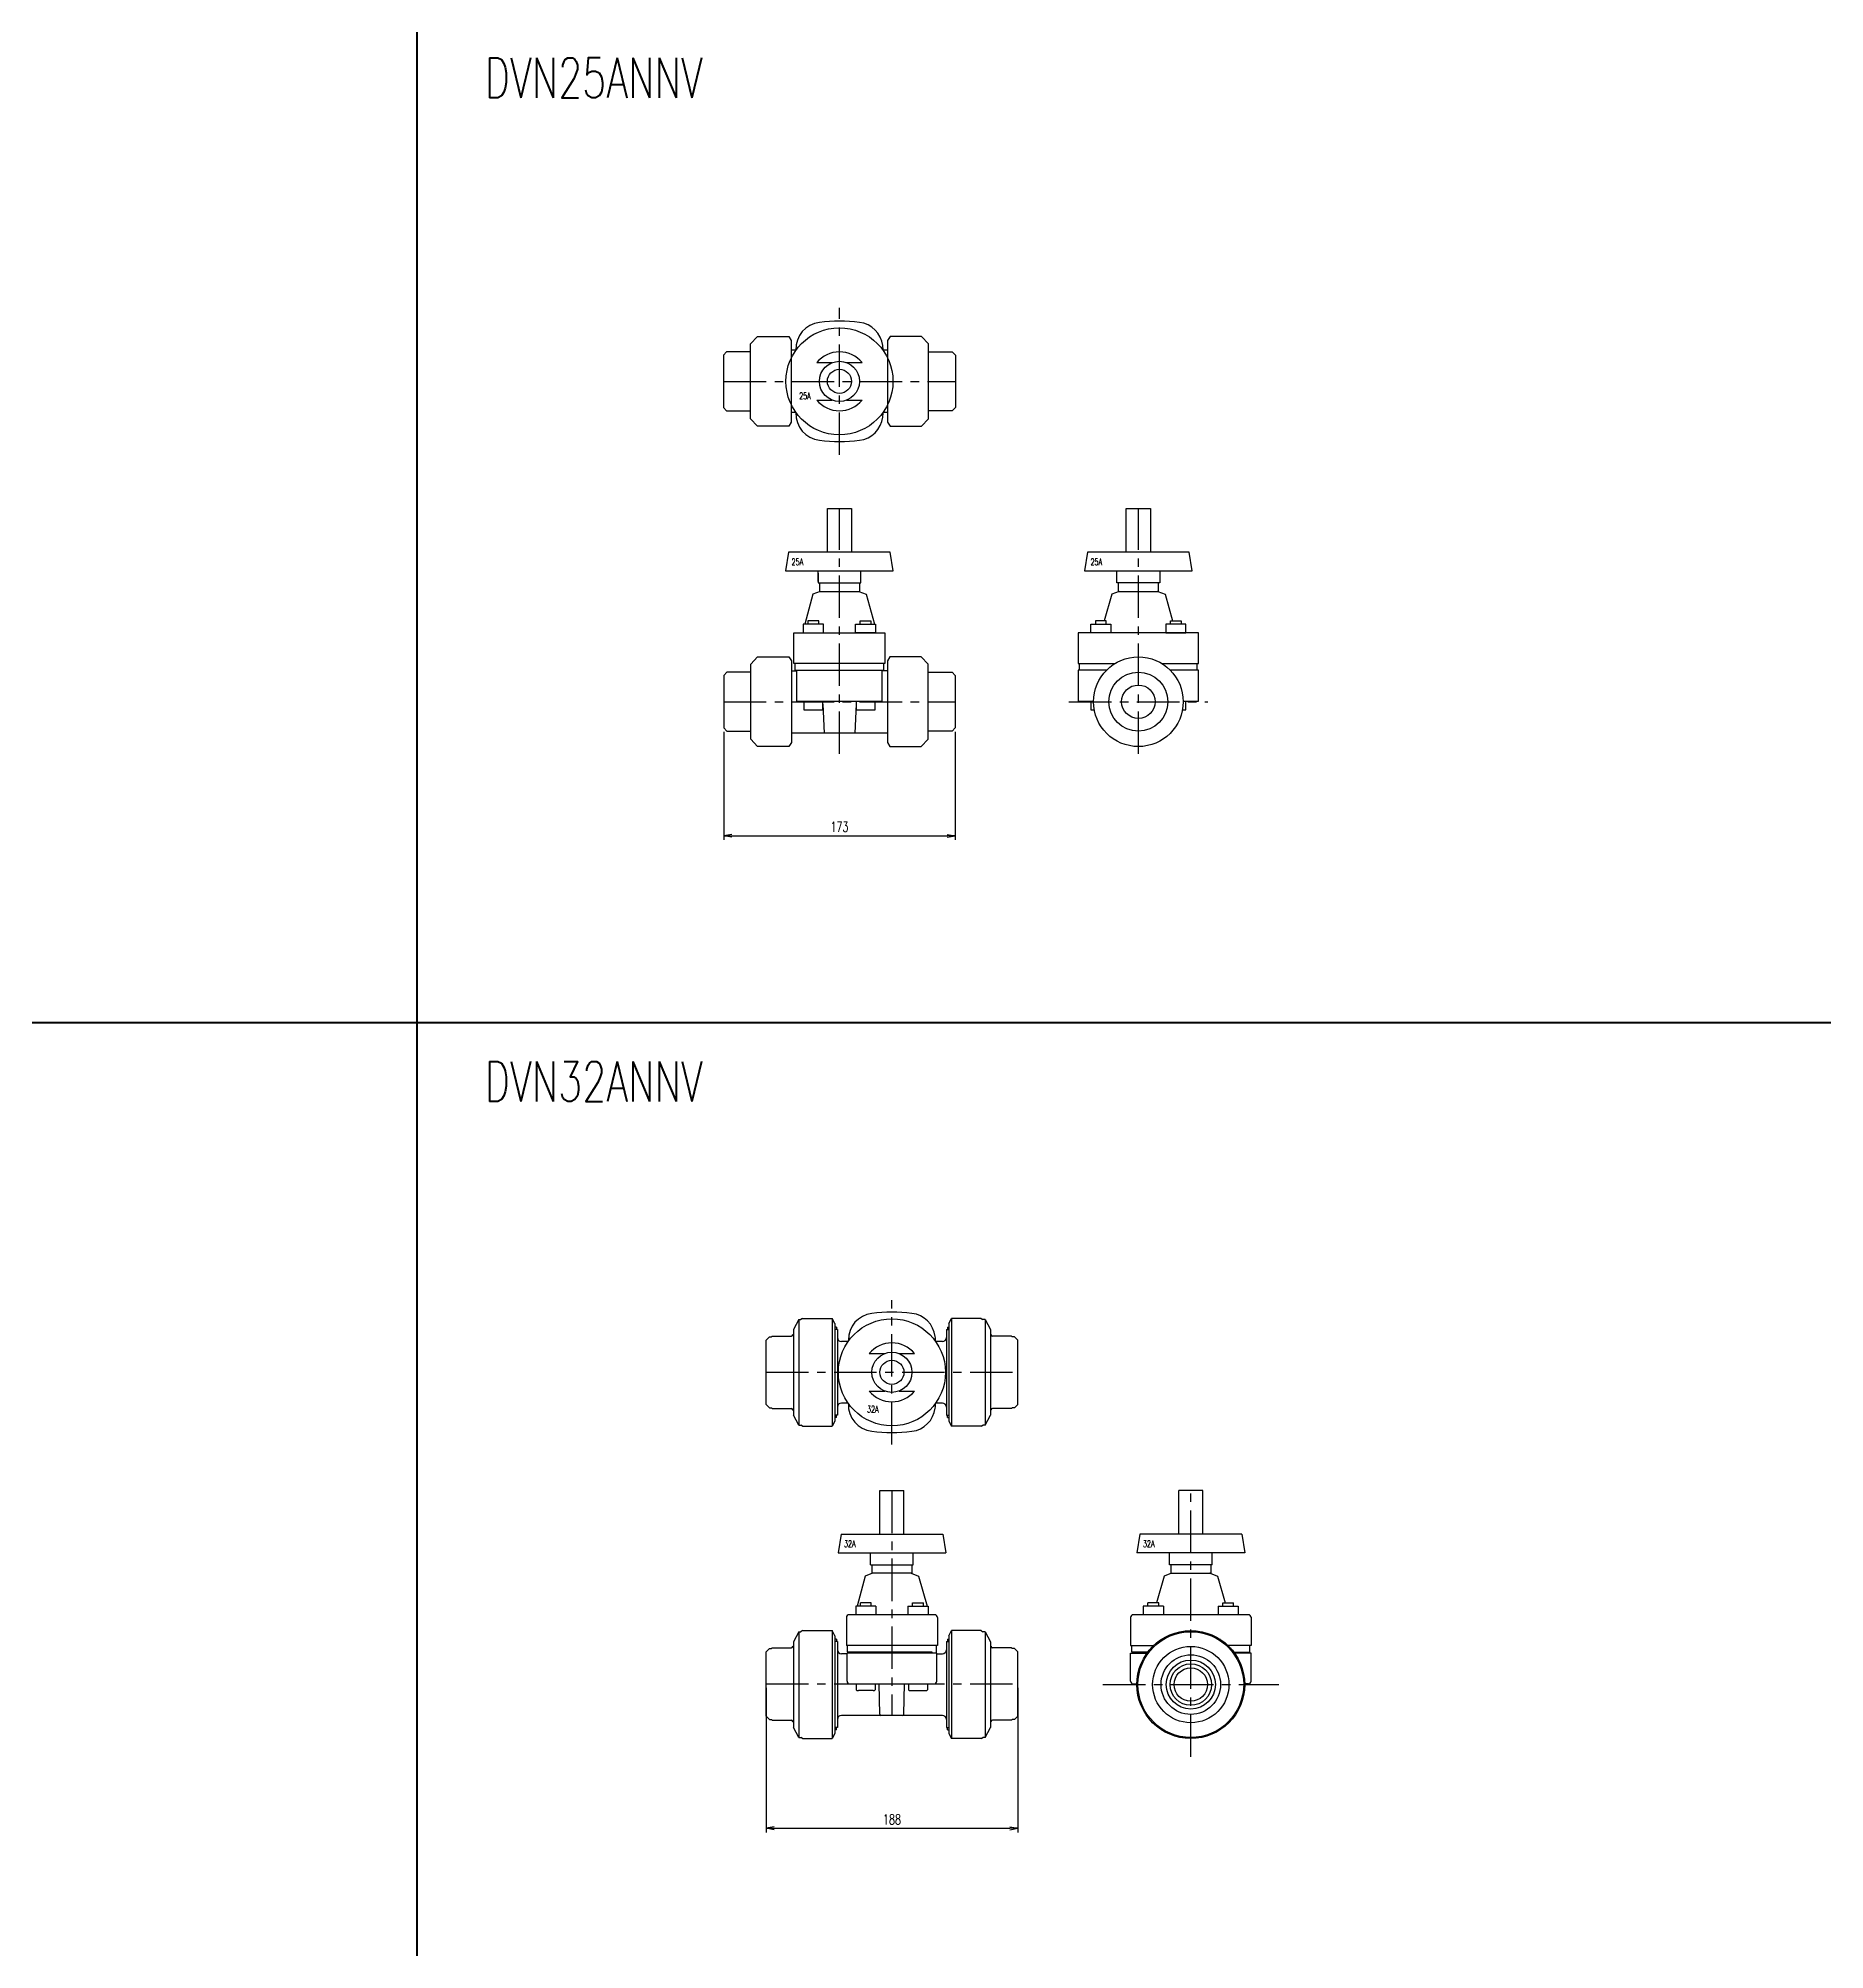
# Model space of a CAD drawing. Header units: millimetres. Extents: x 1711 to 90196, y -23291 to 8516.
# Drawn here: x 30897 to 32231, y -14387 to -12958 of the extents above; entities that cross this region are included whole.
import ezdxf

# ---------------------------------------------------------------- set-up
doc = ezdxf.new("R2010")
doc.units = ezdxf.units.MM
doc.header["$PDMODE"] = 35
doc.linetypes.add('CENTER', pattern=[50.8, 31.75, -6.35, 6.35, -6.35])
for name, color, linetype in [('CEN', 2, 'CENTER'), ('寸法', 2, 'Continuous'), ('配管-CVP', 4, 'Continuous')]:
    doc.layers.add(name, color=color, linetype=linetype)
doc.layers.add('line', color=153, linetype='Continuous', lineweight=50)
doc.styles.add('kpk', font='romans.shx', dxfattribs={"width": 0.7, "bigfont": 'extfont2.shx'})
doc.styles.get("Standard").update_dxf_attribs({"font": 'romans.shx', "bigfont": 'extfont.shx'})
doc.dimstyles.new('KPK-3', dxfattribs={"dimscale": 3, "dimtxt": 2.5, "dimasz": 2, "dimexe": 1, "dimexo": 1, "dimgap": 1, "dimtad": 3, "dimdec": 1, "dimdsep": 46, "dimtxsty": 'kpk', "dimblk": 'OPEN', "dimcen": 2.5, "dimclrd": 2, "dimclre": 2, "dimclrt": 4, "dimadec": 1, "dimazin": 2, "dimtfac": 1, "dimtdec": 1, "dimtmove": 0, "dimatfit": 2, "dimldrblk": 'OPEN', "dimfxl": 0, "dimlwd": -1, "dimlwe": -1, "dimarcsym": 0})

# ---------------------------------------------------------------- blocks, each defined once
blk = doc.blocks.new('_Open')
at = {"color": 0, "linetype": 'ByBlock', "lineweight": -2}
for p, q in [((-1, 0.17), (0, 0)), ((-1, -0.17), (0, 0)), ((0, 0), (-1, 0))]:
    blk.add_line(p, q, dxfattribs=at)
blk = doc.blocks.new('*D3072')
at = {"layer": 'Defpoints', "color": 0, "transparency": 16777216}
for p in [(31408.8, -13473.5), (31581.8, -13473.5), (31581.8, -13554.1)]:
    blk.add_point(p, dxfattribs=at)
at = {"layer": '寸法', "color": 2, "transparency": 16777216}
for p, q in [((31408.8, -13476.5), (31408.8, -13557.1)), ((31581.8, -13476.5), (31581.8, -13557.1)), ((31414.8, -13554.1), (31575.8, -13554.1))]:
    blk.add_line(p, q, dxfattribs=at)
at = {"layer": '寸法', "color": 2, "transparency": 16777216, "xscale": 6, "yscale": 6, "zscale": 6, "rotation": 180}
blk.add_blockref('_Open', (31408.8, -13554.1), dxfattribs=at)
at = {"layer": '寸法', "color": 2, "transparency": 16777216, "xscale": 6, "yscale": 6, "zscale": 6}
blk.add_blockref('_Open', (31581.8, -13554.1), dxfattribs=at)
at = {"layer": '寸法', "color": 4, "transparency": 16777216, "insert": (31495.3, -13547.4), "char_height": 7.5, "attachment_point": 5, "style": 'kpk', "bg_fill": 3, "box_fill_scale": 1.1, "bg_fill_color": 256, "bg_fill_true_color": 13158600, "bg_fill_transparency": 0}
blk.add_mtext('173', dxfattribs=at)
blk = doc.blocks.new('A$C6bc3108f')
at = {"layer": 'line'}
for p, q in [((2446.7, -160), (2446.7, -9920)), ((0, -2120), (4833.4, -2120))]:
    blk.add_line(p, q, dxfattribs=at)
at = {"layer": 'line', "char_height": 30, "attachment_point": 4}
for s, insert in [('{\\W0.7;DVN25ANNV}', (2497.4, -1414.1)), ('{\\W0.7;DVN32ANNV}', (2497.4, -2164.1))]:
    blk.add_mtext(s, dxfattribs=dict(at, insert=insert))
blk = doc.blocks.new('*D3213')
at = {"layer": 'Defpoints', "color": 0, "linetype": 'ByBlock', "transparency": 16777216}
for p in [(31440.5, -14187.9), (31628.5, -14187.9), (31628.5, -14295.8)]:
    blk.add_point(p, dxfattribs=at)
at = {"layer": '寸法', "color": 2, "transparency": 16777216}
for p, q in [((31440.5, -14190.9), (31440.5, -14298.8)), ((31628.5, -14190.9), (31628.5, -14298.8)), ((31446.5, -14295.8), (31622.5, -14295.8))]:
    blk.add_line(p, q, dxfattribs=at)
at = {"layer": '寸法', "color": 2, "linetype": 'ByBlock', "transparency": 16777216, "xscale": 6, "yscale": 6, "zscale": 6, "rotation": 180}
blk.add_blockref('_Open', (31440.5, -14295.8), dxfattribs=at)
at = {"layer": '寸法', "color": 2, "linetype": 'ByBlock', "transparency": 16777216, "xscale": 6, "yscale": 6, "zscale": 6}
blk.add_blockref('_Open', (31628.5, -14295.8), dxfattribs=at)
at = {"layer": '寸法', "color": 4, "linetype": 'ByBlock', "transparency": 16777216, "insert": (31534.5, -14289.1), "char_height": 7.5, "attachment_point": 5, "style": 'kpk', "bg_fill": 3, "box_fill_scale": 1.1, "bg_fill_color": 256, "bg_fill_true_color": 13158600, "bg_fill_transparency": 0}
blk.add_mtext('188', dxfattribs=at)

msp = doc.modelspace()

# ---------------------------------------------------------------- linework, layer by layer
at = {"layer": 'CEN'}
for p, q in [((31495.3046, -13269.5587), (31495.3046, -13159.5787)), ((31408.8046, -13214.5687), (31581.8046, -13214.5687)), ((31495.3046, -13492.9866), (31495.3046, -13309.6866)), ((31718.6306, -13492.9866), (31718.6306, -13309.6866)), ((31408.8046, -13453.9866), (31581.8046, -13453.9866)), ((31666.7306, -13453.9866), (31770.5306, -13453.9866)), ((31534.4765, -14009.0953), (31534.4765, -13901.0377)), ((31440.4765, -13955.0665), (31628.4765, -13955.0665)), ((31534.4765, -14043.3923), (31534.4765, -14211.3923)), ((31757.8026, -14242.4211), (31757.8026, -14043.3923)), ((31440.4765, -14187.8923), (31628.4765, -14187.8923)), ((31692.1426, -14188.3923), (31823.4626, -14188.3923))]:
    msp.add_line(p, q, dxfattribs=at)
at = {"layer": '配管-CVP', "color": 0, "linetype": 'ByBlock'}
for p, q in [((31462.7556, -13191.3187), (31459.3046, -13191.3187)), ((31531.3046, -13191.3187), (31528.0915, -13191.3187)), ((31478.334, -13200.5687), (31489.9194, -13200.5687)), ((31500.6898, -13200.5687), (31512.2752, -13200.5687)), ((31462.7556, -13237.8187), (31459.3046, -13237.8187)), ((31478.334, -13228.5687), (31489.9194, -13228.5687)), ((31500.6898, -13228.5687), (31512.2752, -13228.5687)), ((31531.3046, -13237.8187), (31528.0555, -13237.8187)), ((31479.3046, -13364.1866), (31479.3046, -13356.1866)), ((31510.3046, -13365.1866), (31510.3046, -13371.4866)), ((31481.0159, -13371.4866), (31510.3046, -13371.4866)), ((31674.6306, -13430.4866), (31674.6306, -13425.4866)), ((31762.6306, -13430.4866), (31762.6306, -13425.4866)), ((31459.4786, -13430.9866), (31463.3046, -13430.9866)), ((31531.1306, -13430.9866), (31527.3046, -13430.9866)), ((31482.9046, -13455.8866), (31483.8046, -13477.4866)), ((31507.7046, -13455.8866), (31506.8046, -13477.4866)), ((31531.1306, -13477.4866), (31459.4786, -13477.4866)), ((31464.8636, -13915.5665), (31460.8638, -13923.0665)), ((31460.8638, -13923.0665), (31460.8638, -13987.0665)), ((31464.8636, -13915.5665), (31464.8636, -13994.5665)), ((31464.8636, -13915.5665), (31466.4896, -13915.5665)), ((31467.6859, -13914.7665), (31466.4896, -13915.5665)), ((31467.6859, -13914.7665), (31489.8636, -13914.7665)), ((31489.8636, -13914.7665), (31489.8636, -13995.3665)), ((31491.8636, -13918.5665), (31489.8636, -13914.7665)), ((31491.8636, -13918.5665), (31491.8636, -13991.5665)), ((31493.0265, -13921.2165), (31491.8636, -13921.2165)), ((31493.7765, -13922.9665), (31491.8636, -13922.9665)), ((31493.0265, -13921.2165), (31493.0265, -13922.9665)), ((31493.7765, -13922.9665), (31493.7765, -13987.1665)), ((31575.1765, -13922.9665), (31577.0895, -13922.9665)), ((31575.1765, -13922.9665), (31575.1765, -13987.1665)), ((31575.9265, -13921.2165), (31577.0895, -13921.2165)), ((31575.9265, -13921.2165), (31575.9265, -13922.9665)), ((31577.0895, -13918.5665), (31579.0895, -13914.7665)), ((31577.0895, -13918.5665), (31577.0895, -13991.5665)), ((31601.2672, -13914.7665), (31579.0895, -13914.7665)), ((31579.0895, -13914.7665), (31579.0895, -13995.3665)), ((31601.2672, -13914.7665), (31602.4635, -13915.5665)), ((31604.0895, -13915.5665), (31602.4635, -13915.5665)), ((31604.0895, -13915.5665), (31604.0895, -13994.5665)), ((31604.0895, -13915.5665), (31608.0893, -13923.0665)), ((31608.0893, -13923.0665), (31608.0893, -13987.0665)), ((31440.4765, -13931.0665), (31442.9765, -13928.5665)), ((31440.4765, -13979.0665), (31440.4765, -13931.0665)), ((31442.9765, -13928.5665), (31444.5265, -13928.5665)), ((31444.5265, -13928.5665), (31445.0265, -13928.0665)), ((31445.0265, -13928.0665), (31459.3766, -13928.0665)), ((31460.3766, -13926.7665), (31460.8638, -13926.7665)), ((31460.3766, -13926.7665), (31460.3766, -13927.0665)), ((31501.7504, -13932.0665), (31496.7765, -13932.0665)), ((31572.1765, -13932.0665), (31567.2027, -13932.0665)), ((31608.5765, -13926.7665), (31608.0893, -13926.7665)), ((31608.5765, -13926.7665), (31608.5765, -13927.0665)), ((31623.9265, -13928.0665), (31609.5765, -13928.0665)), ((31624.4265, -13928.5665), (31623.9265, -13928.0665)), ((31625.9765, -13928.5665), (31624.4265, -13928.5665)), ((31628.4765, -13931.0665), (31625.9765, -13928.5665)), ((31628.4765, -13979.0665), (31628.4765, -13931.0665)), ((31517.506, -13941.0665), (31529.0914, -13941.0665)), ((31539.8617, -13941.0665), (31551.4471, -13941.0665)), ((31517.506, -13969.0665), (31529.0914, -13969.0665)), ((31539.8617, -13969.0665), (31551.4471, -13969.0665)), ((31440.4765, -13979.0665), (31442.9765, -13981.5665)), ((31442.9765, -13981.5665), (31444.5265, -13981.5665)), ((31444.5265, -13981.5665), (31445.0265, -13982.0665)), ((31445.0265, -13982.0665), (31459.3766, -13982.0665)), ((31460.3766, -13983.3665), (31460.3766, -13983.0665)), ((31460.3766, -13983.3665), (31460.8638, -13983.3665)), ((31501.7504, -13978.0665), (31496.7765, -13978.0665)), ((31572.1765, -13978.0665), (31567.2027, -13978.0665)), ((31608.5765, -13983.3665), (31608.0893, -13983.3665)), ((31608.5765, -13983.3665), (31608.5765, -13983.0665)), ((31623.9265, -13982.0665), (31609.5765, -13982.0665)), ((31624.4265, -13981.5665), (31623.9265, -13982.0665)), ((31625.9765, -13981.5665), (31624.4265, -13981.5665)), ((31628.4765, -13979.0665), (31625.9765, -13981.5665)), ((31464.8636, -13994.5665), (31460.8638, -13987.0665)), ((31464.8636, -13994.5665), (31466.4896, -13994.5665)), ((31467.6859, -13995.3665), (31466.4896, -13994.5665)), ((31467.6859, -13995.3665), (31489.8636, -13995.3665)), ((31491.8636, -13991.5665), (31489.8636, -13995.3665)), ((31493.7765, -13987.1665), (31491.8636, -13987.1665)), ((31493.0265, -13988.9165), (31491.8636, -13988.9165)), ((31493.0265, -13988.9165), (31493.0265, -13987.1665)), ((31575.1765, -13987.1665), (31577.0895, -13987.1665)), ((31575.9265, -13988.9165), (31575.9265, -13987.1665)), ((31575.9265, -13988.9165), (31577.0895, -13988.9165)), ((31577.0895, -13991.5665), (31579.0895, -13995.3665)), ((31601.2672, -13995.3665), (31579.0895, -13995.3665)), ((31601.2672, -13995.3665), (31602.4635, -13994.5665)), ((31604.0895, -13994.5665), (31602.4635, -13994.5665)), ((31604.0895, -13994.5665), (31608.0893, -13987.0665)), ((31525.4765, -14043.3923), (31543.4765, -14043.3923)), ((31525.4765, -14076.0565), (31525.4765, -14043.3923)), ((31543.4765, -14076.0565), (31543.4765, -14043.3923)), ((31766.8026, -14043.3923), (31748.8026, -14043.3923)), ((31748.8026, -14076.0565), (31748.8026, -14043.3923)), ((31766.8026, -14076.0565), (31766.8026, -14043.3923)), ((31496.4765, -14075.8923), (31494.2365, -14089.8923)), ((31496.4765, -14075.8923), (31572.4765, -14075.8923)), ((31572.4765, -14075.8923), (31574.7165, -14089.8923)), ((31719.8026, -14075.8923), (31717.5626, -14089.8923)), ((31795.8026, -14075.8923), (31719.8026, -14075.8923)), ((31795.8026, -14075.8923), (31798.0426, -14089.8923)), ((31494.2365, -14089.8923), (31574.7165, -14089.8923)), ((31518.4765, -14098.8923), (31518.4765, -14089.8923)), ((31550.4765, -14098.8923), (31550.4765, -14089.8923)), ((31798.0426, -14089.8923), (31717.5626, -14089.8923)), ((31741.8026, -14098.8923), (31741.8026, -14089.8923)), ((31773.8026, -14098.8923), (31773.8026, -14089.8923)), ((31514.541, -14107.3167), (31508.6594, -14129.6923)), ((31520.0128, -14105.2078), (31514.541, -14107.3167)), ((31518.4765, -14098.8923), (31550.4765, -14098.8923)), ((31519.4765, -14098.8923), (31519.4765, -14105.1923)), ((31549.4765, -14105.1923), (31519.4765, -14105.1923)), ((31548.9002, -14105.1923), (31554.4121, -14107.3167)), ((31549.4765, -14098.8923), (31549.4765, -14105.1923)), ((31554.4121, -14107.3167), (31560.7258, -14129.6923)), ((31737.867, -14107.3167), (31732.2015, -14127.2923)), ((31743.3388, -14105.2078), (31737.867, -14107.3167)), ((31773.8026, -14098.8923), (31741.8026, -14098.8923)), ((31742.8026, -14098.8923), (31742.8026, -14105.1923)), ((31742.8026, -14105.1923), (31772.8026, -14105.1923)), ((31772.2663, -14105.2078), (31777.7381, -14107.3167)), ((31772.8026, -14098.8923), (31772.8026, -14105.1923)), ((31777.7381, -14107.3167), (31783.4036, -14127.2923)), ((31500.4765, -14138.1923), (31500.4765, -14159.1923)), ((31566.4765, -14136.1923), (31502.4765, -14136.1923)), ((31522.4766, -14129.6923), (31507.4765, -14129.6923)), ((31507.4765, -14129.6923), (31507.4765, -14136.1923)), ((31510.9765, -14129.6923), (31510.9765, -14127.2923)), ((31518.9765, -14127.2923), (31510.9765, -14127.2923)), ((31518.9765, -14129.6923), (31518.9765, -14127.2923)), ((31522.4766, -14129.6923), (31522.4765, -14136.1923)), ((31546.4765, -14129.6923), (31561.4766, -14129.6923)), ((31546.4765, -14129.6923), (31546.4765, -14136.1923)), ((31549.9765, -14127.2923), (31557.9765, -14127.2923)), ((31549.9765, -14129.6923), (31549.9765, -14127.2923)), ((31557.9765, -14129.6923), (31557.9765, -14127.2923)), ((31561.4766, -14129.6923), (31561.4765, -14136.1923)), ((31568.4765, -14138.1923), (31568.4765, -14159.1923)), ((31712.8026, -14138.0808), (31712.8026, -14159.1923)), ((31800.8026, -14136.1923), (31714.8026, -14136.1923)), ((31722.3026, -14129.6923), (31722.3026, -14136.1923)), ((31737.3026, -14129.6923), (31722.3026, -14129.6923)), ((31725.8026, -14129.6923), (31725.8026, -14127.2923)), ((31733.8026, -14127.2923), (31725.8026, -14127.2923)), ((31733.8026, -14129.6923), (31733.8026, -14127.2923)), ((31737.3026, -14129.6923), (31737.3026, -14136.1923)), ((31778.3026, -14129.6923), (31793.3026, -14129.6923)), ((31778.3026, -14129.6923), (31778.3026, -14136.1923)), ((31781.8026, -14127.2923), (31789.8026, -14127.2923)), ((31781.8026, -14129.6923), (31781.8026, -14127.2923)), ((31789.8026, -14129.6923), (31789.8026, -14127.2923)), ((31793.3026, -14129.6923), (31793.3026, -14136.1923)), ((31802.8026, -14138.0808), (31802.8026, -14159.1923)), ((31464.8636, -14148.8923), (31460.8638, -14156.3923)), ((31464.8636, -14148.8923), (31464.8636, -14227.8923)), ((31464.8636, -14148.8923), (31466.4896, -14148.8923)), ((31467.6859, -14148.0923), (31466.4896, -14148.8923)), ((31467.6859, -14148.0923), (31489.8636, -14148.0923)), ((31489.8636, -14148.0923), (31489.8636, -14228.6923)), ((31491.8636, -14151.8923), (31489.8636, -14148.0923)), ((31491.8636, -14151.8923), (31491.8636, -14224.8923)), ((31493.0265, -14154.5423), (31491.8636, -14154.5423)), ((31493.0265, -14154.5423), (31493.0265, -14156.2923)), ((31575.9265, -14154.5423), (31577.0895, -14154.5423)), ((31575.9265, -14154.5423), (31575.9265, -14156.2923)), ((31577.0895, -14151.8923), (31579.0895, -14148.0923)), ((31577.0895, -14151.8923), (31577.0895, -14224.8923)), ((31579.0895, -14148.0923), (31579.0895, -14228.6923)), ((31601.2672, -14148.0923), (31579.0895, -14148.0923)), ((31601.2672, -14148.0923), (31602.4635, -14148.8923)), ((31604.0895, -14148.8923), (31602.4635, -14148.8923)), ((31604.0895, -14148.8923), (31604.0895, -14227.8923)), ((31604.0895, -14148.8923), (31608.0893, -14156.3923)), ((31735.9286, -14154.5453), (31736.7875, -14154.9466)), ((31739.4272, -14152.5254), (31739.3453, -14153.4699)), ((31748.8241, -14149.1052), (31749.494, -14149.7761)), ((31752.8026, -14148.4037), (31752.4026, -14149.2632)), ((31762.8025, -14148.4037), (31763.2026, -14149.2632)), ((31766.781, -14149.1052), (31766.1112, -14149.7761)), ((31776.1779, -14152.5254), (31776.2599, -14153.4699)), ((31779.6765, -14154.5453), (31778.8176, -14154.9466)), ((31440.4765, -14163.8923), (31442.9765, -14161.3923)), ((31440.4765, -14211.8923), (31440.4765, -14163.8923)), ((31442.9765, -14161.3923), (31444.5265, -14161.3923)), ((31444.5265, -14161.3923), (31445.0265, -14160.8923)), ((31445.0265, -14160.8923), (31459.3766, -14160.8923)), ((31460.3766, -14159.5923), (31460.8638, -14159.5923)), ((31460.3766, -14159.5923), (31460.3766, -14159.8923)), ((31460.8638, -14156.3923), (31460.8638, -14220.3923)), ((31493.7765, -14156.2923), (31491.8636, -14156.2923)), ((31493.7765, -14156.2923), (31493.7765, -14220.4923)), ((31500.9765, -14165.3923), (31496.7765, -14165.3923)), ((31568.4765, -14159.1923), (31500.4765, -14159.1923)), ((31567.9765, -14164.8923), (31500.9765, -14164.8923)), ((31500.9765, -14185.8923), (31500.9765, -14164.8923)), ((31501.2265, -14164.1923), (31501.2265, -14159.1923)), ((31564.4765, -14164.1923), (31501.2265, -14164.1923)), ((31504.4765, -14164.8923), (31504.4765, -14164.1923)), ((31564.4765, -14164.8923), (31564.4765, -14164.1923)), ((31567.7265, -14164.1923), (31567.7265, -14159.1923)), ((31567.9765, -14185.8923), (31567.9765, -14164.8923)), ((31567.9765, -14165.3923), (31572.1765, -14165.3923)), ((31575.1765, -14156.2923), (31575.1765, -14220.4923)), ((31575.1765, -14156.2923), (31577.0895, -14156.2923)), ((31608.0893, -14156.3923), (31608.0893, -14220.3923)), ((31608.5765, -14159.5923), (31608.0893, -14159.5923)), ((31608.5765, -14159.5923), (31608.5765, -14159.8923)), ((31623.9265, -14160.8923), (31609.5765, -14160.8923)), ((31624.4265, -14161.3923), (31623.9265, -14160.8923)), ((31625.9765, -14161.3923), (31624.4265, -14161.3923)), ((31628.4765, -14163.8923), (31625.9765, -14161.3923)), ((31628.4765, -14211.8923), (31628.4765, -14163.8923)), ((31712.8026, -14159.1923), (31730.0276, -14159.1923)), ((31712.8026, -14185.8923), (31712.8026, -14164.8923)), ((31712.8026, -14164.8923), (31725.0636, -14164.8923)), ((31713.8026, -14164.1923), (31713.8026, -14159.1923)), ((31725.5776, -14164.1923), (31713.8026, -14164.1923)), ((31715.0824, -14164.8923), (31715.0824, -14164.1923)), ((31725.6714, -14164.0679), (31726.6157, -14164.1512)), ((31728.2682, -14160.9732), (31728.5142, -14161.8887)), ((31802.8026, -14159.1923), (31785.5775, -14159.1923)), ((31787.337, -14160.9732), (31787.0909, -14161.8887)), ((31789.9337, -14164.0679), (31788.9894, -14164.1512)), ((31790.0275, -14164.1923), (31801.8026, -14164.1923)), ((31802.8026, -14164.8923), (31790.5415, -14164.8923)), ((31800.5227, -14164.8923), (31800.5227, -14164.1923)), ((31801.8026, -14164.1923), (31801.8026, -14159.1923)), ((31802.8026, -14185.8923), (31802.8026, -14164.8923)), ((31719.2897, -14176.5244), (31720.2056, -14176.2797)), ((31720.6714, -14172.7282), (31721.2157, -14173.5043)), ((31794.9337, -14172.7282), (31794.3894, -14173.5043)), ((31796.3154, -14176.5244), (31795.3995, -14176.2797)), ((31502.9765, -14187.8923), (31565.9765, -14187.8923)), ((31507.8765, -14187.8923), (31507.8765, -14192.3323)), ((31520.5265, -14192.8323), (31509.4265, -14192.8323)), ((31522.0765, -14187.8923), (31522.0765, -14192.3323)), ((31525.4267, -14210.4449), (31525.0441, -14187.8923)), ((31543.5264, -14210.4449), (31543.909, -14187.8923)), ((31546.8765, -14187.8923), (31546.8765, -14192.3323)), ((31548.4265, -14192.8323), (31559.5265, -14192.8323)), ((31561.0765, -14187.8923), (31561.0765, -14192.3323)), ((31714.8026, -14187.8923), (31717.5057, -14187.8923)), ((31717.5533, -14186.3724), (31718.3302, -14186.9156)), ((31717.5533, -14190.4123), (31718.3302, -14189.8691)), ((31798.0519, -14186.3724), (31797.2749, -14186.9156)), ((31798.0519, -14190.4123), (31797.2749, -14189.8691)), ((31800.8026, -14187.8923), (31798.0995, -14187.8923)), ((31440.4765, -14211.8923), (31442.9765, -14214.3923)), ((31572.1765, -14211.3923), (31496.7765, -14211.3923)), ((31628.4765, -14211.8923), (31625.9765, -14214.3923)), ((31719.2897, -14200.2603), (31720.2056, -14200.505)), ((31720.6714, -14204.0565), (31721.2157, -14203.2804)), ((31794.9337, -14204.0565), (31794.3894, -14203.2804)), ((31796.3154, -14200.2603), (31795.3995, -14200.505)), ((31442.9765, -14214.3923), (31444.5265, -14214.3923)), ((31444.5265, -14214.3923), (31445.0265, -14214.8923)), ((31445.0265, -14214.8923), (31459.3766, -14214.8923)), ((31460.3766, -14216.1923), (31460.3766, -14215.8923)), ((31460.3766, -14216.1923), (31460.8638, -14216.1923)), ((31464.8636, -14227.8923), (31460.8638, -14220.3923)), ((31491.8636, -14224.8923), (31489.8636, -14228.6923)), ((31493.7765, -14220.4923), (31491.8636, -14220.4923)), ((31493.0265, -14222.2423), (31491.8636, -14222.2423)), ((31493.0265, -14222.2423), (31493.0265, -14220.4923)), ((31575.1765, -14220.4923), (31577.0895, -14220.4923)), ((31575.9265, -14222.2423), (31575.9265, -14220.4923)), ((31575.9265, -14222.2423), (31577.0895, -14222.2423)), ((31577.0895, -14224.8923), (31579.0895, -14228.6923)), ((31604.0895, -14227.8923), (31608.0893, -14220.3923)), ((31608.5765, -14216.1923), (31608.0893, -14216.1923)), ((31608.5765, -14216.1923), (31608.5765, -14215.8923)), ((31623.9265, -14214.8923), (31609.5765, -14214.8923)), ((31624.4265, -14214.3923), (31623.9265, -14214.8923)), ((31625.9765, -14214.3923), (31624.4265, -14214.3923)), ((31725.6714, -14212.7168), (31726.6157, -14212.6334)), ((31728.2682, -14215.8115), (31728.5142, -14214.8959)), ((31735.9286, -14222.2393), (31736.7875, -14221.8381)), ((31739.4272, -14224.2593), (31739.3453, -14223.3148)), ((31776.1779, -14224.2593), (31776.2599, -14223.3148)), ((31779.6765, -14222.2393), (31778.8176, -14221.8381)), ((31787.337, -14215.8115), (31787.0909, -14214.8959)), ((31789.9337, -14212.7168), (31788.9894, -14212.6334)), ((31464.8636, -14227.8923), (31466.4896, -14227.8923)), ((31467.6859, -14228.6923), (31466.4896, -14227.8923)), ((31467.6859, -14228.6923), (31489.8636, -14228.6923)), ((31601.2672, -14228.6923), (31579.0895, -14228.6923)), ((31601.2672, -14228.6923), (31602.4635, -14227.8923)), ((31604.0895, -14227.8923), (31602.4635, -14227.8923)), ((31748.8241, -14227.6795), (31749.494, -14227.0086)), ((31752.8026, -14228.381), (31752.4026, -14227.5215)), ((31762.8025, -14228.381), (31763.2026, -14227.5215)), ((31766.781, -14227.6795), (31766.1112, -14227.0086))]:
    msp.add_line(p, q, dxfattribs=at)
for points in [[(31434.0211, -13181.0687), (31457.4046, -13181.0687), (31459.3046, -13184.0687), (31459.3046, -13245.0687), (31457.4046, -13248.0687), (31434.0211, -13248.0687), (31428.8046, -13242.5687), (31428.8046, -13186.5686)], [(31556.5881, -13181.0687), (31533.2046, -13181.0687), (31531.3046, -13184.0687), (31531.3046, -13245.0687), (31533.2046, -13248.0687), (31556.5881, -13248.0687), (31561.8046, -13242.5687), (31561.8046, -13186.5686)], [(31455.0646, -13356.1866), (31535.5446, -13356.1866), (31533.3046, -13342.1866), (31457.3046, -13342.1866)], [(31680.6306, -13342.1866), (31678.3906, -13356.1866), (31758.8706, -13356.1866), (31756.6306, -13342.1866)], [(31468.3046, -13395.9866), (31468.3046, -13402.4866), (31483.3046, -13402.4866), (31483.3046, -13395.9866)], [(31522.3046, -13395.9866), (31522.3046, -13402.4866), (31507.3046, -13402.4866), (31507.3046, -13395.9866)], [(31683.1306, -13395.9866), (31698.1306, -13395.9866), (31698.1306, -13402.4866), (31683.1306, -13402.4866)], [(31739.1306, -13395.9866), (31739.1306, -13402.4866), (31754.1306, -13402.4866), (31754.1306, -13395.9866)]]:
    msp.add_lwpolyline(points, close=True, dxfattribs=at)
for points in [[(31428.8046, -13192.5687), (31411.0116, -13192.5687), (31408.6306, -13195.0687), (31408.6306, -13234.0687), (31411.0116, -13236.5687), (31428.8046, -13236.5687)], [(31561.8046, -13192.5687), (31579.5977, -13192.5687), (31581.9786, -13195.0687), (31581.9786, -13234.0687), (31579.5977, -13236.5687), (31561.8046, -13236.5687)], [(31486.3046, -13342.3508), (31486.3046, -13309.6866), (31504.3046, -13309.6866), (31504.3046, -13342.3508)], [(31709.6306, -13342.3508), (31709.6306, -13309.6866), (31727.6306, -13309.6866), (31727.6306, -13342.3508)], [(31479.3046, -13357.9476), (31479.3046, -13365.1866), (31511.3046, -13365.1866), (31511.3046, -13356.1866)], [(31480.3046, -13365.1866), (31480.3046, -13371.4866), (31495.3046, -13371.4866)], [(31734.6306, -13356.1866), (31734.6306, -13365.1866), (31702.6306, -13365.1866), (31702.6306, -13356.1866)], [(31703.6306, -13365.1866), (31703.6306, -13371.4866), (31733.6306, -13371.4866), (31733.6306, -13365.1866)], [(31480.8408, -13371.5021), (31475.369, -13373.6109), (31469.4875, -13395.9866)], [(31509.7283, -13371.4866), (31515.2402, -13373.6109), (31521.5539, -13395.9866)], [(31704.1669, -13371.5021), (31698.695, -13373.6109), (31693.0296, -13393.5866)], [(31733.0944, -13371.5021), (31738.5662, -13373.6109), (31744.2317, -13393.5866)], [(31479.8046, -13395.9866), (31479.8046, -13393.5866), (31471.8046, -13393.5866), (31471.8046, -13395.9866)], [(31510.8046, -13395.9866), (31510.8046, -13393.5866), (31518.8046, -13393.5866), (31518.8046, -13395.9866)], [(31694.6306, -13395.9866), (31694.6306, -13393.5866), (31686.6306, -13393.5866), (31686.6306, -13395.9866)], [(31742.6306, -13395.9866), (31742.6306, -13393.5866), (31750.6306, -13393.5866), (31750.6306, -13395.9866)], [(31495.3046, -13425.4866), (31461.3046, -13425.4866), (31461.3046, -13402.4866), (31529.3046, -13402.4866), (31529.3046, -13425.4866), (31462.0546, -13425.4866), (31462.0546, -13430.4866), (31528.5546, -13430.4866), (31528.5546, -13425.4866)], [(31736.2374, -13425.4866), (31763.6306, -13425.4866), (31763.6306, -13402.4866), (31673.6306, -13402.4866), (31673.6306, -13425.4866), (31701.0238, -13425.4866)], [(31463.3046, -13430.4866), (31463.3046, -13453.4866), (31527.3046, -13453.4866), (31527.3046, -13430.4866)], [(31694.756, -13430.4866), (31673.6306, -13430.4866), (31673.6306, -13453.4866), (31685.1344, -13453.4866)], [(31752.1269, -13453.4866), (31763.6306, -13453.4866), (31763.6306, -13430.4866), (31742.5053, -13430.4866)], [(31468.7046, -13453.4866), (31468.7046, -13460.0266), (31482.9046, -13460.0266), (31482.9046, -13453.4866)], [(31507.7046, -13453.4866), (31507.7046, -13460.0266), (31521.9046, -13460.0266), (31521.9046, -13453.4866)], [(31683.1306, -13453.4866), (31683.1306, -13460.0266), (31685.4262, -13460.0266)], [(31751.8351, -13460.0266), (31754.1306, -13460.0266), (31754.1306, -13453.4866)]]:
    msp.add_lwpolyline(points, dxfattribs=at)
for points in [[(31481.0159, -13371.4866, 0.044027834), (31480.8408, -13371.5021, -0.044027834)], [(31733.0944, -13371.5021, 0.044027834), (31732.9193, -13371.4866, -0.044027834)]]:
    msp.add_lwpolyline(points, format="xyb", close=True, dxfattribs=at)
for centre, radius in [((31495.3046, -13214.5687), 40), ((31495.3046, -13214.5687), 15), ((31495.3046, -13214.5687), 9), ((31718.6306, -13453.9866), 33.5), ((31718.6306, -13453.9866), 22), ((31718.6306, -13453.9866), 12.5), ((31534.4765, -13955.0665), 40), ((31534.4765, -13955.0665), 15), ((31534.4765, -13955.0665), 9), ((31757.8026, -14188.3923), 40.3), ((31757.8026, -14188.3923), 39.5), ((31757.8026, -14188.3923), 28.5), ((31757.8026, -14188.3923), 22.25), ((31757.8026, -14188.3923), 18.35), ((31757.8026, -14188.3923), 15.5), ((31757.8026, -14188.3923), 12.5)]:
    msp.add_circle(centre, radius, dxfattribs=at)
for centre, radius, start, end in [((31482.7995, -13190.3458), 20, 97.112219, 182.534175), ((31495.3046, -13290.5687), 121, 82.887781, 97.112219), ((31507.8097, -13190.3458), 20, 7.062888, 82.887781), ((31495.3046, -13214.5687), 22, 39.521196, 140.478804), ((31312.3046, -13214.5687), 217, 6.061237, 7.062888), ((31482.7995, -13238.7915), 20, 177.465825, 262.887781), ((31495.3046, -13214.5687), 22, 219.521196, 320.478804), ((31312.3046, -13214.5687), 217, 352.937112, 353.938763), ((31507.8097, -13238.7915), 20, 277.112219, 352.937112), ((31495.3046, -13138.5687), 121, 262.887781, 277.112219), ((31521.9714, -13930.8437), 20, 97.112219, 180.638464), ((31534.4765, -14031.0665), 121, 82.887781, 97.112219), ((31546.9817, -13930.8437), 20, 7.062888, 82.887781), ((31459.3766, -13927.0665), 1, 270, 0), ((31496.7765, -13929.0665), 3, 180, 270), ((31534.4765, -13955.0665), 22, 39.521196, 140.478804), ((31351.4765, -13955.0665), 217, 6.061237, 7.062888), ((31572.1765, -13929.0665), 3, 270, 0), ((31609.5765, -13927.0665), 1, 180, 270), ((31534.4765, -13955.0665), 22, 219.521196, 320.478804), ((31459.3766, -13983.0665), 1, 0, 90), ((31496.7765, -13981.0665), 3, 90, 180), ((31521.9714, -13979.2894), 20, 177.465825, 262.887781), ((31546.9817, -13979.2894), 20, 277.112219, 352.937112), ((31351.4765, -13955.0665), 217, 352.937112, 353.938763), ((31572.1765, -13981.0665), 3, 0, 90), ((31609.5765, -13983.0665), 1, 90, 180), ((31534.4765, -13879.0665), 121, 262.887781, 277.112219), ((31520.1879, -14106.1923), 1, 90, 100.083924), ((31772.0912, -14106.1923), 1, 79.916076, 90), ((31502.4765, -14138.1923), 2, 90, 180), ((31566.4765, -14138.1923), 2, 0, 90), ((31714.8026, -14138.1923), 2, 90, 180), ((31800.8026, -14138.1923), 2, 0, 90), ((31459.3766, -14159.8923), 1, 270, 0), ((31496.7765, -14162.3923), 3, 180, 270), ((31572.1765, -14162.3923), 3, 270, 0), ((31609.5765, -14159.8923), 1, 180, 270), ((31502.9765, -14185.8923), 2, 180, 270), ((31509.4265, -14190.1798), 2.6525, 234.2426003, 270), ((31520.5265, -14190.1798), 2.6525, 270, 305.7573837), ((31523.079, -14189.8923), 2, 3.0127875, 11.536959), ((31548.4265, -14190.1798), 2.6525, 234.2426163, 270), ((31559.5265, -14190.1798), 2.6525, 270, 305.7573997), ((31565.9765, -14185.8923), 2, 270, 0), ((31714.8026, -14185.8923), 2, 180, 270), ((31800.8026, -14185.8923), 2, 270, 0), ((31496.7765, -14214.3923), 3, 90, 180), ((31526.4253, -14210.3923), 1, 183.0127875, 270), ((31542.5278, -14210.3923), 1, 270, 356.9872125), ((31572.1765, -14214.3923), 3, 0, 90), ((31459.3766, -14215.8923), 1, 0, 90), ((31609.5765, -14215.8923), 1, 90, 180)]:
    msp.add_arc(centre, radius, start, end, dxfattribs=at)

# ---------------------------------------------------------------- texts
at = {"layer": 'Defpoints', "color": 6, "linetype": 'ByBlock', "style": 'kpk', "width": 0.6}
for s, p in [('25A', (31465.1797, -13227.9902)), ('25A', (31459.542, -13351.9781)), ('25A', (31682.868, -13351.9781)), ('32A', (31515.9162, -13985.1493)), ('32A', (31498.714, -14085.6838)), ('32A', (31722.04, -14085.6838))]:
    msp.add_text(s, height=5, dxfattribs=at).set_placement(p)

# ---------------------------------------------------------------- next in the draw order: dimensions: what is measured, and where the dimension line sits
at = {"layer": '寸法'}
dim = msp.add_linear_dim(base=(31581.8046, -13554.1318), p1=(31408.8046, -13473.4866), p2=(31581.8046, -13473.4866), dimstyle='KPK-3', dxfattribs=at)
dim.commit()
dim.dimension.update_dxf_attribs({"geometry": '*D3072', "text_midpoint": (31495.3046, -13547.3818)})

# ---------------------------------------------------------------- next in the draw order: linework, layer by layer
at = {"layer": '配管-CVP', "color": 0, "linetype": 'ByBlock'}
for points in [[(31434.1951, -13420.4866), (31457.5786, -13420.4866), (31459.4786, -13423.4866), (31459.4786, -13484.4866), (31457.5786, -13487.4866), (31434.1951, -13487.4866), (31428.9786, -13481.9866), (31428.9786, -13425.9866)], [(31556.4141, -13420.4866), (31533.0306, -13420.4866), (31531.1306, -13423.4866), (31531.1306, -13484.4866), (31533.0306, -13487.4866), (31556.4141, -13487.4866), (31561.6306, -13481.9866), (31561.6306, -13425.9866)]]:
    msp.add_lwpolyline(points, close=True, dxfattribs=at)
for points in [[(31428.9786, -13431.9866), (31411.1856, -13431.9866), (31408.8046, -13434.4866), (31408.8046, -13473.4866), (31411.1856, -13475.9866), (31428.9786, -13475.9866)], [(31561.6306, -13431.9866), (31579.4237, -13431.9866), (31581.8046, -13434.4866), (31581.8046, -13473.4866), (31579.4237, -13475.9866), (31561.6306, -13475.9866)]]:
    msp.add_lwpolyline(points, dxfattribs=at)

# ---------------------------------------------------------------- next in the draw order: block references
at = {"layer": 'line', "linetype": 'ByBlock'}
msp.add_blockref('A$C6bc3108f', (28732.7815, -11573.6234), dxfattribs=at)

# ---------------------------------------------------------------- next in the draw order: dimensions: what is measured, and where the dimension line sits
at = {"layer": '寸法', "linetype": 'ByBlock'}
dim = msp.add_linear_dim(base=(31628.4765, -14295.8346), p1=(31440.4765, -14187.8923), p2=(31628.4765, -14187.8923), dimstyle='KPK-3', dxfattribs=at)
dim.commit()
dim.dimension.update_dxf_attribs({"geometry": '*D3213', "text_midpoint": (31534.4765, -14289.0846)})

doc.saveas('drawing.dxf')
